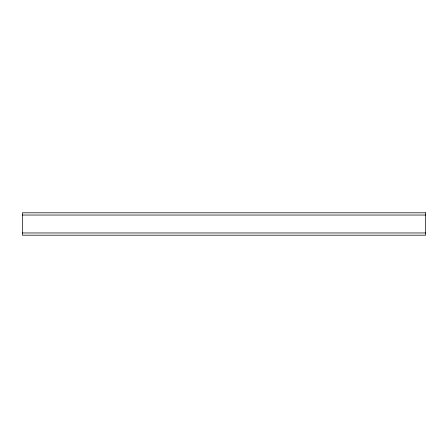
<?xml version="1.0" encoding="UTF-8"?>
<svg xmlns="http://www.w3.org/2000/svg" width="448" height="448" viewBox="0 0 448 448"><rect width="100%" height="100%" fill="white"/><g stroke="black" fill="none" stroke-linecap="round" stroke-linejoin="round"><path stroke-width="0.67" d="M22.4 215.04L425.6 215.04M22.4 232.96L425.6 232.96M425.6 212.8L22.4 212.8L22.4 235.2L425.6 235.2L425.6 212.8"/></g></svg>
